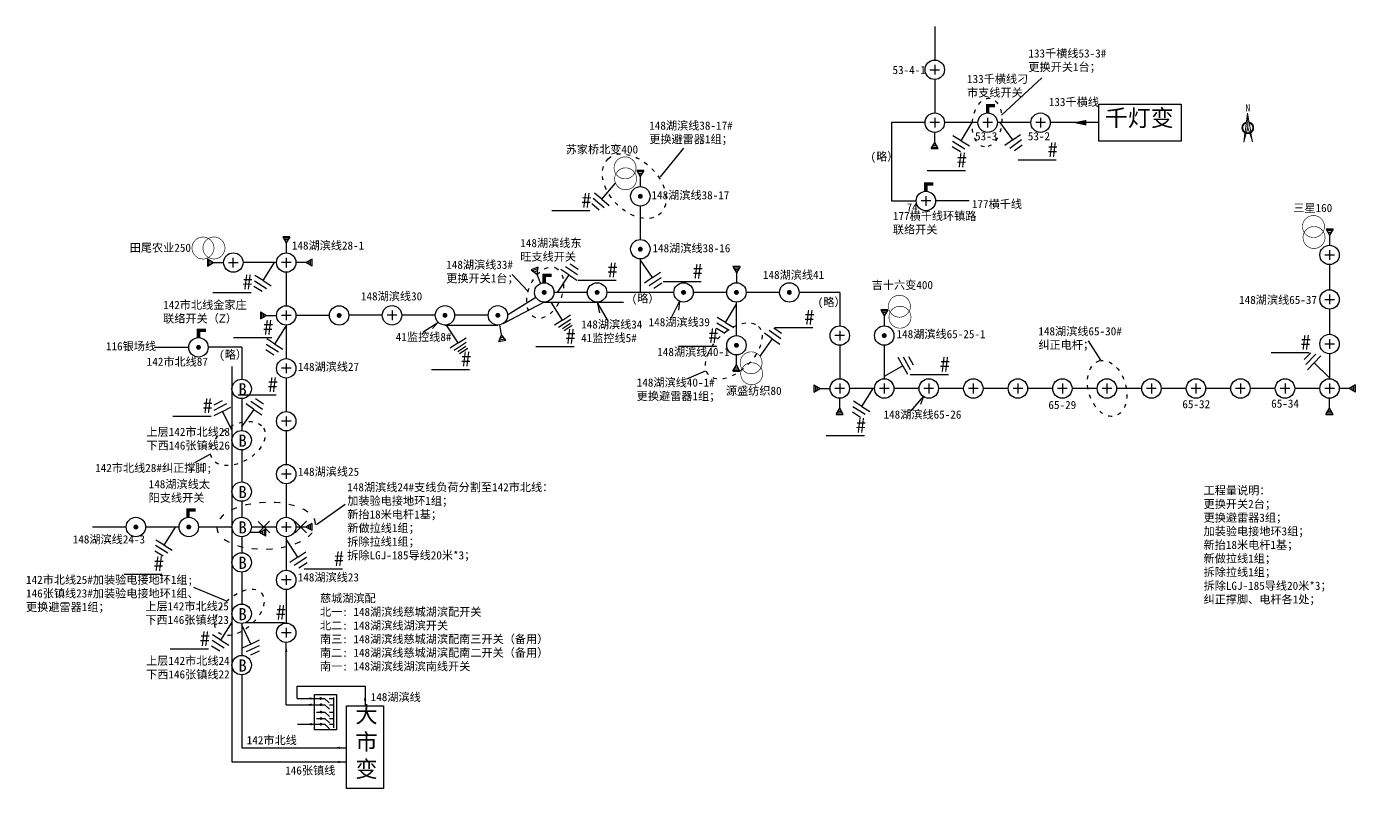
# Model space of a CAD drawing. Extents: x 840 to 1058, y -155 to -96.
# Drawn here: x 976.6 to 1057.9, y -155 to -108.3 of the extents above; entities that cross this region are included whole.
import ezdxf

# ---------------------------------------------------------------- set-up
doc = ezdxf.new("R2010")
doc.units = 0
doc.header["$LTSCALE"] = 20
doc.header["$MEASUREMENT"] = 0
for name, pattern in [('ACAD_ISO03W100', [30, 12, -18]), ('ACAD_ISO10W100', [18.5, 12, -3, 0.5, -3]), ('CENTERX2', [101.6, 63.5, -12.7, 12.7, -12.7]), ('DASHEDX2', [38.1, 25.4, -12.7]), ('DOT', [6.35, 0, -6.35])]:
    doc.linetypes.add(name, pattern=pattern)
doc.layers.get('0').update_dxf_attribs({"linetype": 'CONTINUOUS'})
for name, color, linetype in [('Layer1', 7, 'CONTINUOUS'), ('交叉跨越', 6, 'DOT'), ('变压器', 1, 'CONTINUOUS'), ('同杆线路', 3, 'CONTINUOUS'), ('图纸', 7, 'CONTINUOUS'), ('本线路', 7, 'CONTINUOUS'), ('标注', 1, 'CONTINUOUS'), ('标题', 7, 'CONTINUOUS'), ('电杆', 7, 'CONTINUOUS'), ('道路', 4, 'ACAD_ISO10W100')]:
    doc.layers.add(name, color=color, linetype=linetype)
doc.layers.add('跨越', color=4, linetype='CENTERX2', lineweight=9)
doc.styles.add('STYLE1', font='SIMFANG.TTF')
doc.styles.add('STYLE4', font='SIMFANG.TTF', dxfattribs={"height": 0.4})

# ---------------------------------------------------------------- blocks, each defined once
blk = doc.blocks.new('111')
at = {"color": 0, "lineweight": -3}
for p, q in [((6520.4, 197.7, -805.8), (6496.7, 197.7, -805.8)), ((6516.4, 205.6, -805.8), (6500.6, 205.6, -805.8)), ((6508.5, 189.8, -805.8), (6492.7, 189.8, -805.8)), ((6508.5, 189.8, -805.8), (6524.3, 189.8, -805.8)), ((6508.5, 189.8), (6508.5, 154.7))]:
    blk.add_line(p, q, dxfattribs=at)
blk = doc.blocks.new('12')
at = {"const_width": 0.0358}
blk.add_lwpolyline([(-0.018, 0, 1), (0.018, 0, 1)], format="xyb", close=True, dxfattribs=at)
blk = doc.blocks.new('3513')
at = {"color": 32, "lineweight": -3}
for p, q in [((884.353, -154.35, 29.963), (883.645, -153.254, 29.963)), ((884.353, -154.35, 0), (883.859, -154.668, 0)), ((884.108, -154.784, 0), (884.849, -154.306, 0)), ((884.353, -154.35, 0), (884.846, -154.031, 0)), ((884.34, -154.871, 0), (884.833, -154.553, 0)), ((884.444, -154.991), (884.938, -154.672))]:
    blk.add_line(p, q, dxfattribs=at)
blk = doc.blocks.new('A$C779D513D')
at = {"layer": '跨越'}
h = blk.add_hatch(color=1, dxfattribs=at)
h.paths.add_polyline_path([(2, 7.41, 0.07616), (3.02, 6.94), (4.03, 10.5), (3.79, 21.16)])
h.paths.add_polyline_path([(2.85, 6.38, -0.05961), (1.91, 6.77), (1.03, 0)])
blk.add_hatch(color=5, dxfattribs=at).paths.add_polyline_path([(4.94, 14.7), (5.05, 14.06, -6.607399), (2.86, 14.01), (2.94, 14.65, 8.4891)])
at = {"layer": '跨越', "color": 0}
for p, q in [((2, 7.41), (3.79, 21.16)), ((3.79, 21.16), (4.03, 10.5)), ((6.21, 7.51), (3.79, 21.16)), ((3.02, 6.94), (4.03, 10.5)), ((5.21, 6.99), (4.03, 10.5)), ((1.03, 0), (1.91, 6.77)), ((1.03, 0), (2.85, 6.38)), ((7.51, 0.15), (5.4, 6.43)), ((7.51, 0.15), (6.32, 6.87))]:
    blk.add_line(p, q, dxfattribs=at)
for radius, start, end in [(4.29, 104.73675, 77.86325), (3.7, 108.51229, 74.08771)]:
    blk.add_arc((4.03, 10.5), radius, start, end, dxfattribs=at)
at = {"lineweight": 0, "insert": (2.18, 27.69), "char_height": 5.27, "width": 50.4759, "attachment_point": 1, "rotation": 1.3}
blk.add_mtext('N', dxfattribs=at)

msp = doc.modelspace()

# ---------------------------------------------------------------- linework, layer by layer
at = {"color": 5, "linetype": 'ByBlock', "ltscale": 0.02}
for p, q in [((1036.265, -113.756), (1038.725, -111.472)), ((1015.377, -117.546), (1016.815, -115.791)), ((1007.263, -124.545), (1006.304, -123.523)), ((1042.327, -128.754), (1041.576, -127.579)), ((1018.127, -129.431), (1016.971, -129.927)), ((987.808, -134.53), (986.86, -135.048)), ((994.341, -138.832), (996.085, -137.573)), ((988.788, -143.488), (986.816, -142.674))]:
    msp.add_line(p, q, dxfattribs=at)
at = {"color": 0, "linetype": 'ByBlock', "ltscale": 0.02}
for p, q in [((1029.524, -114.223), (1029.524, -119.019)), ((1029.524, -119.019), (1031.032, -119.019)), ((1012.21, -126.392), (1011.516, -125.209)), ((1011.516, -125.209), (1011.655, -125.868)), ((1016.039, -126.187), (1016.541, -125.174)), ((1016.541, -125.174), (1016.483, -125.71)), ((1000.864, -127.034), (1001.748, -126.46)), ((1001.748, -126.46), (1001.433, -126.834)), ((989.754, -127.971), (989.754, -129.928)), ((989.16, -129.159), (989.16, -130.522)), ((989.16, -130.522), (989.16, -133.667)), ((989.754, -131.116), (989.754, -133.073)), ((1030.727, -131.858), (1031.472, -130.989)), ((1031.472, -130.989), (1031.289, -131.47)), ((989.16, -133.667), (989.16, -136.812)), ((989.754, -134.261), (989.754, -136.218)), ((989.16, -136.812), (989.16, -138.978)), ((989.754, -137.406), (989.754, -138.384)), ((989.16, -138.978), (989.16, -141.145)), ((989.754, -139.572), (989.754, -140.551)), ((989.16, -141.145), (989.16, -144.29)), ((989.754, -141.739), (989.754, -143.696)), ((989.16, -144.29), (989.16, -147.435)), ((989.754, -144.884), (989.754, -146.841)), ((992.479, -149.858), (992.479, -146.049)), ((989.16, -147.435), (989.16, -153.362)), ((989.754, -148.029), (989.754, -152.494)), ((989.754, -152.494), (996.178, -152.494)), ((989.16, -153.362), (996.178, -153.362))]:
    msp.add_line(p, q, dxfattribs=at)
at = {"color": 0, "linetype": 'ByBlock', "lineweight": -3}
for p, q in [((1031.951, -115.806), (1032.168, -115.428)), ((1032.168, -115.428), (1032.169, -114.817)), ((1032.385, -115.807), (1032.168, -115.428)), ((1031.951, -115.806), (1032.385, -115.807)), ((1032.003, -115.716), (1032.333, -115.716)), ((1032.065, -115.607), (1032.271, -115.607)), ((1014.368, -117.149), (1013.934, -117.148)), ((1013.934, -117.148), (1014.151, -117.527)), ((1014.316, -117.239), (1013.986, -117.239)), ((1014.254, -117.348), (1014.048, -117.348)), ((1014.151, -117.527), (1014.15, -118.138)), ((1014.368, -117.149), (1014.151, -117.527)), ((1056.549, -120.739), (1056.115, -120.738)), ((1056.115, -120.738), (1056.332, -121.118)), ((1056.497, -120.829), (1056.167, -120.829)), ((1056.435, -120.938), (1056.229, -120.938)), ((1056.549, -120.739), (1056.332, -121.118)), ((1056.332, -121.118), (1056.332, -121.728)), ((992.697, -121.203), (992.262, -121.203)), ((992.262, -121.203), (992.479, -121.582)), ((992.645, -121.294), (992.314, -121.293)), ((992.582, -121.402), (992.376, -121.402)), ((992.697, -121.203), (992.479, -121.582)), ((992.479, -121.582), (992.479, -122.193)), ((987.657, -122.569), (987.656, -123.003)), ((987.656, -123.003), (988.036, -122.786)), ((987.657, -122.569), (988.036, -122.786)), ((987.747, -122.621), (987.747, -122.951)), ((987.856, -122.683), (987.856, -122.889)), ((988.036, -122.786), (988.646, -122.787)), ((993.684, -122.787), (993.073, -122.787)), ((994.063, -122.57), (993.684, -122.787)), ((994.062, -123.004), (993.684, -122.787)), ((993.863, -122.89), (993.863, -122.684)), ((993.972, -122.952), (993.972, -122.622)), ((994.062, -123.004), (994.063, -122.57)), ((1007.875, -123.065), (1007.472, -123.229)), ((1007.472, -123.229), (1007.816, -123.498)), ((1007.861, -123.169), (1007.554, -123.293)), ((1007.844, -123.293), (1007.653, -123.371)), ((1007.875, -123.065), (1007.816, -123.498)), ((1007.816, -123.498), (1008.046, -124.064)), ((1020.251, -123.031), (1019.816, -123.031)), ((1019.816, -123.031), (1020.033, -123.41)), ((1020.199, -123.122), (1019.868, -123.122)), ((1020.136, -123.231), (1019.931, -123.231)), ((1020.251, -123.031), (1020.033, -123.41)), ((1020.033, -123.41), (1020.033, -124.021)), ((990.895, -125.807), (990.895, -126.242)), ((990.895, -125.807), (991.274, -126.025)), ((990.895, -126.242), (991.274, -126.025)), ((990.986, -125.859), (990.985, -126.19)), ((991.094, -125.922), (991.094, -126.128)), ((991.274, -126.025), (991.885, -126.025)), ((1029.298, -125.676), (1028.864, -125.675)), ((1028.864, -125.675), (1029.081, -126.055)), ((1029.246, -125.766), (1028.916, -125.766)), ((1029.184, -125.875), (1028.978, -125.875)), ((1029.081, -126.055), (1029.08, -126.665)), ((1029.298, -125.676), (1029.081, -126.055)), ((1005.649, -127.203), (1005.551, -126.6)), ((1005.495, -127.612), (1005.649, -127.203)), ((1005.495, -127.612), (1005.924, -127.542)), ((1005.531, -127.514), (1005.858, -127.461)), ((1005.576, -127.397), (1005.779, -127.364)), ((1005.924, -127.542), (1005.649, -127.203)), ((1020.033, -129.058), (1020.033, -128.447)), ((1019.815, -129.437), (1020.033, -129.058)), ((1019.93, -129.238), (1020.136, -129.238)), ((1020.25, -129.438), (1020.033, -129.058)), ((1019.815, -129.437), (1020.25, -129.438)), ((1019.867, -129.346), (1020.198, -129.347)), ((1024.772, -130.28), (1024.771, -130.715)), ((1024.771, -130.715), (1025.15, -130.498)), ((1024.772, -130.28), (1025.15, -130.498)), ((1024.862, -130.332), (1024.862, -130.663)), ((1024.971, -130.394), (1024.971, -130.6)), ((1025.15, -130.498), (1025.761, -130.498)), ((1057.536, -130.498), (1056.926, -130.498)), ((1057.916, -130.281), (1057.536, -130.498)), ((1057.915, -130.716), (1057.536, -130.498)), ((1057.716, -130.601), (1057.716, -130.395)), ((1057.825, -130.664), (1057.825, -130.333)), ((1057.915, -130.716), (1057.916, -130.281)), ((1026.137, -132.081), (1026.355, -131.703)), ((1026.355, -131.703), (1026.355, -131.092)), ((1026.572, -132.082), (1026.355, -131.703)), ((1056.114, -132.081), (1056.331, -131.703)), ((1056.331, -131.703), (1056.332, -131.092)), ((1056.548, -132.082), (1056.331, -131.703)), ((1026.137, -132.081), (1026.572, -132.082)), ((1026.189, -131.991), (1026.52, -131.991)), ((1026.252, -131.882), (1026.458, -131.882)), ((1056.114, -132.081), (1056.548, -132.082)), ((1056.166, -131.991), (1056.496, -131.991)), ((1056.228, -131.882), (1056.434, -131.882)), ((993.684, -138.979), (993.073, -138.978)), ((994.063, -138.762), (993.684, -138.979)), ((994.062, -139.196), (993.684, -138.979)), ((993.863, -139.082), (993.863, -138.876)), ((993.972, -139.144), (993.972, -138.813)), ((994.062, -139.196), (994.063, -138.762))]:
    msp.add_line(p, q, dxfattribs=at)
at = {"color": 4, "lineweight": -3}
for p, q in [((1037.266, -116.501), (1039.606, -116.501)), ((1031.702, -117.143), (1034.042, -117.143)), ((1008.729, -119.61), (1011.069, -119.61)), ((1010.324, -123.863), (1012.664, -123.863)), ((1015.543, -123.944), (1017.883, -123.944)), ((987.988, -124.611), (990.328, -124.611)), ((1022.378, -126.761), (1024.718, -126.761)), ((989.249, -127.376), (991.589, -127.376)), ((1016.497, -127.9), (1018.837, -127.9)), ((1052.752, -128.296), (1055.092, -128.296)), ((1030.669, -129.639), (1033.009, -129.639)), ((989.533, -130.882), (991.873, -130.882)), ((985.547, -132.185), (987.887, -132.185)), ((1025.526, -133.385), (1027.866, -133.385)), ((982.554, -141.858), (984.894, -141.858)), ((993.587, -141.547), (995.927, -141.547)), ((990.034, -144.831), (992.374, -144.831)), ((985.383, -146.44), (987.723, -146.44))]:
    msp.add_line(p, q, dxfattribs=at)
at = {"color": 32, "linetype": 'ByBlock', "ltscale": 0.02}
for p, q in [((1008.268, -125.209), (1005.73, -126.532)), ((1008.268, -125.209), (1011.506, -125.209)), ((1011.506, -125.209), (1013.125, -125.209)), ((1002.194, -126.612), (1005.432, -126.612))]:
    msp.add_line(p, q, dxfattribs=at)
at = {"color": 32, "lineweight": -3}
for p, q in [((1007.757, -127.924), (1010.097, -127.924)), ((1001.365, -129.327), (1003.705, -129.327))]:
    msp.add_line(p, q, dxfattribs=at)
at = {"color": 5, "linetype": 'ByBlock', "lineweight": -3}
for p, q in [((990.852, -139.317), (990.241, -139.317)), ((991.232, -139.1), (990.852, -139.317)), ((991.231, -139.535), (990.852, -139.317)), ((991.032, -139.421), (991.032, -139.215)), ((991.141, -139.483), (991.141, -139.152)), ((991.231, -139.535), (991.232, -139.1))]:
    msp.add_line(p, q, dxfattribs=at)
at = {"color": 1, "linetype": 'ByBlock', "ltscale": 0.02}
for p, q in [((993.14, -149.478), (993.14, -148.724)), ((993.14, -148.724), (997.306, -148.724)), ((997.306, -148.724), (997.306, -149.935))]:
    msp.add_line(p, q, dxfattribs=at)
at = {"color": 1, "ltscale": 0.8}
for p, q in [((993.14, -149.478), (994.374, -149.478)), ((993.173, -151.051), (994.407, -151.051))]:
    msp.add_line(p, q, dxfattribs=at)
at = {"color": 0, "ltscale": 0.8}
msp.add_line((992.479, -149.858), (994.389, -149.858), dxfattribs=at)
at = {"color": 1, "linetype": 'ByBlock', "ltscale": 0.02}
for points in [[(1042.205, -113.095), (1047.252, -113.095), (1047.252, -115.35), (1042.205, -115.35)], [(998.433, -149.935), (998.433, -154.983), (996.178, -154.983), (996.178, -149.935)]]:
    msp.add_lwpolyline(points, close=True, dxfattribs=at)
at = {"color": 1, "const_width": 0.15}
msp.add_lwpolyline([(987.182, -127.998, 1), (987.037, -127.958, 1)], format="xyb", close=True, dxfattribs=at)
at = {"color": 0}
for points in [[(992.479, -146.601, 0.141, 0, 0), (992.479, -146.25, 0, 0, 0)], [(994.039, -149.858, 0.141, 0, 0), (993.687, -149.858, 0, 0, 0)], [(995.759, -152.494, 0.141, 0, 0), (995.408, -152.494, 0, 0, 0)], [(995.754, -153.362, 0.141, 0, 0), (995.402, -153.362, 0, 0, 0)]]:
    msp.add_lwpolyline(points, format="xyseb", dxfattribs=at)
at = {"color": 1}
for points in [[(994.024, -149.478, 0.141, 0, 0), (993.672, -149.478, 0, 0, 0)], [(997.306, -149.601, 0.141, 0, 0), (997.306, -149.25, 0, 0, 0)], [(994.057, -151.051, 0.141, 0, 0), (993.705, -151.051, 0, 0, 0)]]:
    msp.add_lwpolyline(points, format="xyseb", dxfattribs=at)
at = {"color": 1, "ltscale": 0.8}
msp.add_lwpolyline([(994.216, -149.236), (995.566, -149.236), (995.566, -151.391), (994.216, -151.391)], close=True, dxfattribs=at)
at = {"color": 0, "linetype": 'ByBlock', "lineweight": -3, "ltscale": 0.02}
for centre in [(1014.15, -118.732), (1014.15, -121.971), (1008.268, -124.615), (1011.506, -124.615), (1016.795, -124.615), (1020.033, -124.615), (1023.272, -124.615), (995.717, -126.025), (1002.194, -126.018), (1005.432, -126.018), (1029.08, -127.259), (1020.033, -127.853), (983.277, -138.978), (986.515, -138.978)]:
    msp.add_circle(centre, 0.594, dxfattribs=at)
at = {"color": 1, "linetype": 'ByBlock', "lineweight": -3, "ltscale": 0.02}
msp.add_circle((987.109, -127.978), 0.594, dxfattribs=at)
at = {"color": 5, "linetype": 'ACAD_ISO03W100', "ltscale": 0.001}
for centre, major_axis, ratio in [((1035.374, -114.22), (-0.166, -1.488), 0.6008), ((1013.778, -118.116), (-1.6, 1.675), 0.659244), ((1008.328, -124.631), (0.622, 1.527), 0.615369), ((1019.87, -128.196), (1.508, 1.5), 0.567283), ((1042.723, -130.495), (-0.485, 1.688), 0.652447), ((989.522, -133.864), (1.569, 0.937), 0.622253), ((989.62, -144.203), (1.347, 1.182), 0.578119)]:
    msp.add_ellipse(centre, major_axis=major_axis, ratio=ratio, dxfattribs=at)
at = {"color": 5, "linetype": 'ACAD_ISO03W100', "ltscale": 0.0015, "extrusion": (0, 0, -1)}
msp.add_ellipse((991.248, -138.901), major_axis=(3.024, 0.11), ratio=0.471342, dxfattribs=at)
at = {"layer": '变压器', "color": 0, "const_width": 0.0373}
for points in [[(1013.184, -116.319, 1), (1013.251, -117.662, 1)], [(1013.217, -116.99, 1), (1013.284, -118.333, 1)], [(1055.316, -119.91, 1), (1055.383, -121.253, 1)], [(1055.349, -120.581, 1), (1055.416, -121.924, 1)], [(988.056, -121.895, 1), (986.712, -121.901, 1)], [(988.728, -121.893, 1), (987.384, -121.898, 1)], [(1029.974, -124.791, 1), (1030.041, -126.133, 1)], [(1030.007, -125.462, 1), (1030.074, -126.805, 1)], [(1020.967, -129.595, 1), (1020.9, -128.253, 1)], [(1021, -130.267, 1), (1020.933, -128.924, 1)]]:
    msp.add_lwpolyline(points, format="xyb", close=True, dxfattribs=at)
at = {"layer": '同杆线路', "color": 5, "linetype": 'ByBlock', "ltscale": 0.02, "const_width": 0.209}
for points in [[(1035.867, -113.183), (1035.407, -113.183), (1035.407, -113.629)], [(1008.728, -123.575), (1008.268, -123.575), (1008.268, -124.021)]]:
    msp.add_lwpolyline(points, dxfattribs=at)
at = {"layer": '同杆线路', "color": 1, "linetype": 'ByBlock', "ltscale": 0.02, "const_width": 0.209}
for points in [[(1032.086, -117.979), (1031.626, -117.978), (1031.626, -118.425)], [(987.57, -126.938), (987.11, -126.938), (987.109, -127.384)]]:
    msp.add_lwpolyline(points, dxfattribs=at)
at = {"layer": '同杆线路', "color": 0, "linetype": 'ByBlock', "ltscale": 0.02, "const_width": 0.209}
msp.add_lwpolyline([(986.934, -137.94), (986.475, -137.94), (986.474, -138.386)], dxfattribs=at)
at = {"layer": '本线路', "color": 0, "linetype": 'ByBlock', "lineweight": -3, "ltscale": 0.14}
for p, q in [((1032.169, -108.34), (1032.169, -110.39)), ((1032.169, -111.578), (1032.169, -113.629)), ((1031.575, -114.223), (1029.524, -114.223)), ((1034.813, -114.223), (1032.763, -114.223)), ((1038.051, -114.223), (1036.001, -114.223)), ((1042.205, -114.223), (1039.239, -114.223)), ((1014.15, -119.326), (1014.15, -121.377)), ((991.885, -122.787), (989.834, -122.787)), ((1014.15, -122.565), (1014.15, -124.615)), ((992.479, -123.381), (992.479, -125.431)), ((1056.332, -122.916), (1056.332, -124.454)), ((1007.764, -124.93), (1006.026, -126.018)), ((1010.912, -124.615), (1008.862, -124.615)), ((1014.15, -124.615), (1012.1, -124.615)), ((1016.201, -124.615), (1014.15, -124.615)), ((1019.439, -124.615), (1017.389, -124.615)), ((1020.033, -127.259), (1020.033, -125.209)), ((1022.678, -124.615), (1020.627, -124.615)), ((1026.355, -124.615), (1023.866, -124.615)), ((1026.355, -124.615), (1026.355, -126.665)), ((995.123, -126.025), (993.073, -126.025)), ((998.361, -126.018), (996.311, -126.018)), ((1001.6, -126.018), (999.549, -126.018)), ((1004.838, -126.018), (1002.788, -126.018)), ((1056.332, -125.642), (1056.332, -127.179)), ((992.479, -126.619), (992.479, -128.669)), ((989.754, -127.971), (987.703, -127.971)), ((1026.355, -127.853), (1026.355, -129.904)), ((1029.08, -127.853), (1029.08, -129.904)), ((1056.332, -128.367), (1056.332, -129.904)), ((992.479, -129.857), (992.479, -131.908)), ((1028.486, -130.498), (1026.949, -130.498)), ((1031.212, -130.498), (1029.674, -130.498)), ((1033.937, -130.498), (1032.4, -130.498)), ((1036.662, -130.498), (1035.125, -130.498)), ((1039.387, -130.498), (1037.85, -130.498)), ((1042.112, -130.498), (1040.575, -130.498)), ((1044.837, -130.498), (1043.3, -130.498)), ((1047.562, -130.498), (1046.025, -130.498)), ((1050.287, -130.498), (1048.75, -130.498)), ((1053.012, -130.498), (1051.475, -130.498)), ((1055.738, -130.498), (1054.2, -130.498)), ((992.479, -133.096), (992.479, -135.146)), ((992.479, -136.334), (992.479, -138.384)), ((982.683, -138.978), (980.633, -138.978)), ((985.921, -138.978), (983.871, -138.978)), ((989.16, -138.978), (987.109, -138.978)), ((991.885, -138.978), (990.348, -138.978)), ((992.479, -139.572), (992.479, -141.623)), ((992.479, -142.811), (992.479, -144.861))]:
    msp.add_line(p, q, dxfattribs=at)
at = {"layer": '本线路', "linetype": 'ByBlock', "lineweight": -3, "ltscale": 0.02}
for p, q in [((1031.872, -110.984), (1032.466, -110.984)), ((1032.169, -110.687), (1032.169, -111.281)), ((1032.466, -114.223), (1031.872, -114.223)), ((1032.169, -113.926), (1032.169, -114.52)), ((1035.704, -114.223), (1035.11, -114.223)), ((1035.407, -113.926), (1035.407, -114.52)), ((1038.942, -114.223), (1038.348, -114.223)), ((1038.645, -113.926), (1038.645, -114.52)), ((988.943, -122.787), (989.537, -122.787)), ((989.24, -123.084), (989.24, -122.49)), ((992.776, -122.787), (992.182, -122.787)), ((992.479, -122.49), (992.479, -123.084)), ((1056.035, -122.322), (1056.629, -122.322)), ((1056.332, -122.025), (1056.332, -122.619)), ((1056.035, -125.048), (1056.629, -125.048)), ((1056.332, -124.751), (1056.332, -125.345)), ((992.776, -126.025), (992.182, -126.025)), ((992.479, -125.728), (992.479, -126.322)), ((999.252, -126.018), (998.658, -126.018)), ((998.955, -125.721), (998.955, -126.315)), ((1026.652, -127.259), (1026.058, -127.259)), ((1026.355, -126.962), (1026.355, -127.556)), ((1056.332, -127.476), (1056.332, -128.07)), ((1056.035, -127.773), (1056.629, -127.773)), ((992.776, -129.263), (992.182, -129.263)), ((992.479, -128.966), (992.479, -129.56)), ((1026.652, -130.498), (1026.058, -130.498)), ((1026.355, -130.201), (1026.355, -130.795)), ((1029.377, -130.498), (1028.783, -130.498)), ((1029.08, -130.201), (1029.08, -130.795)), ((1032.103, -130.498), (1031.509, -130.498)), ((1031.806, -130.201), (1031.806, -130.795)), ((1034.828, -130.498), (1034.234, -130.498)), ((1034.531, -130.201), (1034.531, -130.795)), ((1037.553, -130.498), (1036.959, -130.498)), ((1037.256, -130.201), (1037.256, -130.795)), ((1040.278, -130.498), (1039.684, -130.498)), ((1039.981, -130.201), (1039.981, -130.795)), ((1043.003, -130.498), (1042.409, -130.498)), ((1042.706, -130.201), (1042.706, -130.795)), ((1045.728, -130.498), (1045.134, -130.498)), ((1045.431, -130.201), (1045.431, -130.795)), ((1048.453, -130.498), (1047.859, -130.498)), ((1048.156, -130.201), (1048.156, -130.795)), ((1051.178, -130.498), (1050.584, -130.498)), ((1050.881, -130.201), (1050.881, -130.795)), ((1053.903, -130.498), (1053.309, -130.498)), ((1053.606, -130.201), (1053.606, -130.795)), ((1056.629, -130.498), (1056.035, -130.498)), ((1056.332, -130.201), (1056.332, -130.795)), ((992.776, -132.502), (992.182, -132.502)), ((992.479, -132.205), (992.479, -132.799)), ((992.776, -135.74), (992.182, -135.74)), ((992.479, -135.443), (992.479, -136.037)), ((992.776, -138.978), (992.182, -138.978)), ((992.479, -138.681), (992.479, -139.275)), ((992.776, -142.217), (992.182, -142.217)), ((992.479, -141.92), (992.479, -142.514)), ((992.776, -145.455), (992.182, -145.455)), ((992.479, -145.158), (992.479, -145.752))]:
    msp.add_line(p, q, dxfattribs=at)
at = {"layer": '本线路', "color": 1, "linetype": 'ByBlock', "lineweight": -3, "ltscale": 0.02}
for p, q in [((1031.626, -118.722), (1031.626, -119.316)), ((1031.923, -119.019), (1031.329, -119.019))]:
    msp.add_line(p, q, dxfattribs=at)
at = {"layer": '本线路', "color": 1, "linetype": 'ByBlock', "lineweight": -3, "ltscale": 0.14}
for p, q in [((1034.27, -119.019), (1032.22, -119.019)), ((986.515, -127.978), (984.465, -127.978))]:
    msp.add_line(p, q, dxfattribs=at)
at = {"layer": '本线路', "color": 5, "linetype": 'ByBlock', "lineweight": -3, "ltscale": 0.14}
for p, q in [((991.467, -139.325), (990.766, -138.632)), ((991.462, -138.628), (990.77, -139.329)), ((993.729, -139.325), (993.028, -138.632)), ((993.724, -138.628), (993.032, -139.329))]:
    msp.add_line(p, q, dxfattribs=at)
at = {"layer": '本线路', "color": 0, "lineweight": 0, "ltscale": 0.05}
msp.add_lwpolyline([(1041.44, -114.226, 0.337, 0, 0), (1040.597, -114.223, 0, 0, 0)], format="xyseb", dxfattribs=at)
at = {"layer": '本线路', "linetype": 'ByBlock', "lineweight": -3, "ltscale": 0.02}
for centre in [(1032.169, -110.984), (1032.169, -114.223), (1035.407, -114.223), (1038.645, -114.223), (1056.332, -122.322), (989.24, -122.787), (992.479, -122.787), (1056.332, -125.048), (992.479, -126.025), (998.955, -126.018), (1026.355, -127.259), (1056.332, -127.773), (992.479, -129.263), (1026.355, -130.498), (1029.08, -130.498), (1031.806, -130.498), (1034.531, -130.498), (1037.256, -130.498), (1039.981, -130.498), (1042.706, -130.498), (1045.431, -130.498), (1048.156, -130.498), (1050.881, -130.498), (1053.606, -130.498), (1056.332, -130.498), (992.479, -132.502), (992.479, -135.74), (992.479, -138.978), (992.479, -142.217), (992.479, -145.455)]:
    msp.add_circle(centre, 0.594, dxfattribs=at)
at = {"layer": '本线路', "color": 1, "linetype": 'ByBlock', "lineweight": -3, "ltscale": 0.02}
msp.add_circle((1031.626, -119.019), 0.594, dxfattribs=at)
at = {"layer": '本线路', "color": 0, "linetype": 'ByBlock', "lineweight": -3, "ltscale": 0.02}
for centre in [(989.754, -130.522), (989.754, -133.667), (989.754, -136.812), (989.754, -141.145), (989.754, -144.29), (989.754, -147.435)]:
    msp.add_circle(centre, 0.594, dxfattribs=at)
at = {"layer": '本线路', "color": 5, "linetype": 'ByBlock', "lineweight": -3, "ltscale": 0.02}
msp.add_circle((989.754, -138.978), 0.594, dxfattribs=at)
at = {"layer": '标题', "color": 1}
for p, q in [((994.374, -149.478), (994.829, -149.477)), ((994.829, -149.477), (995.11, -149.751)), ((995.11, -149.477), (995.379, -149.477)), ((995.395, -151.264), (995.396, -149.406)), ((994.322, -150.307), (994.844, -150.307)), ((994.844, -150.307), (995.125, -150.58)), ((995.125, -149.858), (995.395, -149.858)), ((995.125, -150.307), (995.395, -150.307)), ((994.323, -150.703), (994.844, -150.703)), ((994.407, -151.051), (994.844, -151.05)), ((994.844, -150.703), (995.125, -150.976)), ((994.844, -151.05), (995.125, -151.324)), ((995.125, -150.703), (995.395, -150.703)), ((995.125, -151.05), (995.395, -151.05))]:
    msp.add_line(p, q, dxfattribs=at)
at = {"layer": '标题', "color": 0}
for p, q in [((994.389, -149.858), (994.844, -149.858)), ((994.844, -149.858), (995.125, -150.131))]:
    msp.add_line(p, q, dxfattribs=at)
at = {"layer": '标题', "color": 1, "const_width": 0.0842}
for points in [[(994.589, -149.52, 1), (994.589, -149.435, 1)], [(994.604, -150.349, 1), (994.604, -150.265, 1)], [(994.604, -150.745, 1), (994.604, -150.661, 1)], [(994.604, -151.093, 1), (994.604, -151.008, 1)]]:
    msp.add_lwpolyline(points, format="xyb", close=True, dxfattribs=at)
at = {"layer": '标题', "color": 0, "const_width": 0.0842}
msp.add_lwpolyline([(994.604, -149.9, 1), (994.604, -149.816, 1)], format="xyb", close=True, dxfattribs=at)

# ---------------------------------------------------------------- block references
at = {"lineweight": -3, "xscale": 0.08328275791495798, "yscale": 0.08328275791370743, "zscale": 0.08328275791385777}
msp.add_blockref('A$C779D513D', (1050.994, -115.41), dxfattribs=at)
at = {"color": 4, "lineweight": -3, "zscale": 0.03718324293637638}
for p, xscale, yscale, rotation in [((1244.683, -234.256), 0.03718324293749742, 0.03718324293862452, 148.9125531797192), ((1229.378, 31.642), 0.03718324293757147, 0.03718324293862452, 215.6914290993201), ((1200.696, -270.342), 0.03718324293759365, 0.03718324293865294, 139.6144377655527), ((1200.016, -246.192), 0.03718324293752926, 0.03718324293868136, 147.9893043948564), ((804.721, 5.189), 0.03718324293767378, 0.03718324293868136, 326.2121641533911), ((1209.928, 19.747), 0.03718324293742507, 0.03718324293865294, 214.6651318149256), ((1230.553, -244.844), 0.03718324293744286, 0.03718324293862452, 149.0551826229198), ((1200.261, -250.884), 0.03718324293745509, 0.03718324293868136, 147.7680010199329), ((821.153, 7.419), 0.03718324293745955, 0.03718324293862452, 324.4775252415877), ((904.38, 77.726), 0.0371832429376425, 0.03718324293865294, 299.6442679833467), ((891.452, -307.082), 0.03718324293760194, 0.03718324293862452, 45.70823415009505), ((1234.923, -256.794), 0.03718324293760154, 0.03718324293865294, 147.1905414040237), ((775.694, -247.237), 0.03718324293750286, 0.03718324293859609, 26.77674304160471), ((788.373, 1.494), 0.03718324293740698, 0.03718324293853925, 324.9311990970288), ((1193.958, -262.383), 0.03718324293752926, 0.03718324293868136, 147.9893043948564), ((1192.675, -3.632), 0.03718324293756266, 0.03718324293870978, 212.8469098192558), ((1197.42, -268.199), 0.03718324293752926, 0.03718324293868136, 147.9893043948564), ((1205.679, -35.529), 0.03718324293745926, 0.03718324293868136, 205.5164118891639)]:
    msp.add_blockref('111', p, dxfattribs=dict(at, xscale=xscale, yscale=yscale, rotation=rotation))
at = {"linetype": 'DASHEDX2', "yscale": 4.197748793347955, "zscale": 4.197748793348071}
for p, xscale, rotation in [((1014.15, -118.732), 4.197748793347948, 254.5237972902572), ((1014.15, -121.971), 4.197748793347948, 254.5237972902572), ((1008.268, -124.615), 4.197748793348055, 196.5631883772079), ((1011.506, -124.615), 4.197748793347838, 164.5237972902568), ((1016.795, -124.615), 4.197748793347838, 164.5237972902568), ((1020.033, -124.615), 4.197748793347838, 164.5237972902568), ((1023.272, -124.615), 4.197748793347838, 164.5237972902568), ((995.717, -126.025), 4.197748793347838, 164.5237972902568), ((1002.194, -126.018), 4.197748793347838, 164.5237972902568), ((1005.432, -126.018), 4.197748793347838, 164.5237972902568), ((1020.033, -127.853), 4.197748793347948, 74.52379729025722), ((1029.08, -127.259), 4.197748793347948, 254.5237972902572), ((983.277, -138.978), 4.197748793347838, 164.5237972902568), ((986.515, -138.978), 4.197748793347838, 164.5237972902568)]:
    msp.add_blockref('12', p, dxfattribs=dict(at, xscale=xscale, rotation=rotation))
at = {"color": 0, "linetype": 'ByBlock'}
for p in [(125.041, 28.045, -29.963), (118.648, 26.642, -29.963)]:
    msp.add_blockref('3513', p, dxfattribs=at)

# ---------------------------------------------------------------- texts
at = {"layer": 'Layer1', "color": 4, "lineweight": -3, "style": 'STYLE1'}
for p in [(1039.08, -116.321), (1033.517, -116.964), (1010.543, -119.43), (1012.138, -123.684), (989.802, -124.432), (1017.358, -123.765), (1024.192, -126.581), (991.063, -127.197), (1018.311, -127.721), (1054.567, -128.117), (1032.484, -129.459), (991.347, -130.703), (987.362, -132.006), (1027.341, -133.206), (995.401, -141.368), (984.369, -141.679), (991.849, -144.652), (987.197, -146.261)]:
    msp.add_text('#', height=0.908, dxfattribs=at).set_placement(p)
at = {"layer": 'Layer1', "color": 32, "lineweight": -3, "style": 'STYLE1'}
for p in [(1009.572, -127.745), (1003.18, -129.148)]:
    msp.add_text('#', height=0.908, dxfattribs=at).set_placement(p)
at = {"layer": '交叉跨越', "char_height": 0.5, "attachment_point": 1, "style": 'STYLE1'}
for s, insert, width in [('{\\C5;133千横线53-3#\\P更换开关1台；}', (1037.901, -109.734), 6.5195), ('{\\C0;53-4-1}', (1029.583, -110.747), 7.23352), ('{\\C0;133千横线}', (1039.15, -112.709), 6.52724), ('{\\C5;148湖滨线38-17#\\P更换避雷器1组；}', (1014.696, -114.154), 6.5195), ('{\\C0;53-3}', (1034.636, -114.802), 7.23352), ('{\\C0;53-2}', (1037.866, -114.804), 7.23352), ('{\\C0;148湖滨线38-17}', (1014.833, -118.412), 5.63251), ('{\\C0;74}', (1030.447, -119.163), 7.23352), ('{\\C0;148湖滨线28-1}', (992.824, -121.493), 5.63251), ('{\\C0;148湖滨线38-16}', (1014.894, -121.656), 5.63251), ('{\\C5;148湖滨线33#\\P更换开关1台；}', (1002.27, -122.671), 6.5195), ('{\\C0;148湖滨线41}', (1021.656, -123.295), 5.63251), ('{\\C0;148湖滨线30}', (997.054, -124.603), 3.98854), ('{\\C0;148湖滨线65-37}', (1050.796, -124.823), 5.63251), ('{\\C0;148湖滨线34\\C32;\\P41监控线5#}', (1010.529, -126.324), 3.98854), ('{\\C0;148湖滨线39}', (1014.66, -126.186), 5.63251), ('{\\C0;148湖滨线65-25-1}', (1029.832, -126.918), 5.63251), ('{\\C5;148湖滨线65-30#\\P纠正电杆；}', (1038.512, -126.745), 6.5195), ('{\\C32;41监控线8#}', (999.186, -127.093), 3.98854), ('{\\C0;148湖滨线40-1}', (1015.187, -128.01), 5.63251), ('{\\C0;148湖滨线27}', (993.191, -128.918), 3.98854), ('{\\C5;148湖滨线40-1#\\P更换避雷器1组；}', (1013.931, -129.882), 6.5195), ('{\\C0;65-29}', (1039.127, -131.256), 5.63251), ('{\\C0;65-32}', (1047.323, -131.207), 5.63251), ('{\\C0;65-34}', (1052.76, -131.172), 5.63251), ('{\\C0;148湖滨线65-26}', (1029.034, -131.841), 5.63251), ('{\\C5;142市北线28#纠正撑脚;}', (980.787, -135.114), 7.49715), ('{\\C0;148湖滨线25}', (993.196, -135.342), 3.98854), ('{\\C5;148湖滨线24#支线负荷分割至142市北线：\\P加装验电接地环1组；\\P新抬18米电杆1基；\\P新做拉线1组；\\P拆除拉线1组；\\P拆除LGJ-185导线20米*3；}', (996.217, -136.292), 13.05915), ('{\\C0;工程量说明：\\P更换开关2台；\\P更换避雷器3组；\\P加装验电接地环3组；\\P新抬18米电杆1基；\\P新做拉线1组；\\P拆除拉线1组；\\P拆除LGJ-185导线20米*3；\\P纠正撑脚、电杆各1处；}', (1048.623, -136.49), 14.92405), ('{\\C0;148湖滨线24-3}', (979.413, -139.484), 6.52724), ('{\\C5;142市北线25#加装验电接地环1组;\\P146张镇线23#加装验电接地环1组、\\P更换避雷器1组；}', (976.556, -141.959), 11.75995), ('{\\C0;148湖滨线23}', (993.183, -141.809), 3.98854), ('{\\C1;148湖滨线}', (997.648, -149.139), 3.98854)]:
    msp.add_mtext(s, dxfattribs=dict(at, insert=insert, width=width))
at = {"layer": '交叉跨越', "linetype": 'ACAD_ISO10W100', "ltscale": 0.8, "insert": (1034.146, -111.299), "char_height": 0.5, "width": 4.18446, "attachment_point": 1, "style": 'STYLE1'}
msp.add_mtext('{\\C0;133千横线刁市支线开关}', dxfattribs=at)
at = {"layer": '变压器', "linetype": 'ACAD_ISO03W100', "lineweight": 0, "char_height": 0.5, "width": 5.42046, "attachment_point": 1, "style": 'STYLE1'}
for s, insert in [('{\\C1;177横千线}', (1034.443, -118.955)), ('{\\C1;177横千线环镇路联络开关}', (1029.61, -119.686))]:
    msp.add_mtext(s, dxfattribs=dict(at, insert=insert))
at = {"layer": '变压器', "ltscale": 0.02, "insert": (1054.111, -119.197), "char_height": 0.5, "width": 2.8808, "attachment_point": 1, "style": 'STYLE1'}
msp.add_mtext('{\\C0;三星160}', dxfattribs=at)
at = {"layer": '图纸', "color": 0, "linetype": 'ByBlock', "ltscale": 0.02, "char_height": 0.744, "width": 0.3114, "attachment_point": 1, "style": 'STYLE1'}
for insert in [(989.555, -130.173), (989.555, -133.318), (989.555, -136.463), (989.555, -140.796), (989.555, -143.941), (989.555, -147.086)]:
    msp.add_mtext('B', dxfattribs=dict(at, insert=insert))
at = {"layer": '图纸', "color": 5, "linetype": 'ByBlock', "ltscale": 0.02, "insert": (989.555, -138.63), "char_height": 0.744, "width": 0.3114, "attachment_point": 1, "style": 'STYLE1'}
msp.add_mtext('B', dxfattribs=at)
at = {"layer": '标注', "color": 1, "linetype": 'DASHEDX2', "char_height": 0.5, "attachment_point": 1, "style": 'STYLE1'}
for s, insert, width in [('{\\C0;苏家桥北变400}', (1009.584, -115.612), 4.65826), ('{\\C0;(略）}', (1028.238, -116.05), 3.82461), ('{\\C0;田尾农业250}', (982.902, -121.631), 4.43828), ('{\\C0;148湖滨线东旺支线开关}', (1006.804, -121.343), 3.82461), ('{\\C0;吉十六变400}', (1028.314, -123.914), 4.6105), ('{\\C0;(略）}', (1013.616, -124.74), 3.82461), ('{\\C0;(略）}', (1025.007, -124.959), 3.82461), ('{\\C0;(略）}', (988.372, -128.174), 3.82461), ('{\\C0;142市北线87}', (983.94, -128.61), 8.61849), ('{\\C0;源盛纺织80}', (1019.389, -130.388), 4.43611), ('{\\C0;上层142市北线28\\P下西146张镇线26}', (983.924, -132.904), 8.61849), ('{\\C0;148湖滨线太阳支线开关}', (984.061, -136.107), 4.06814), ('慈城湖滨配\\P北一: 148湖滨线慈城湖滨配开关\\P北二: 148湖滨线湖滨开关\\P南三: 148湖滨线慈城湖滨配南三开关（备用）\\P南二: 148湖滨线慈城湖滨配南二开关（备用）\\P南一: 148湖滨线湖滨南线开关', (994.546, -143.091), 17.03031), ('{\\C0;上层142市北线25\\P下西146张镇线23}', (983.859, -143.581), 8.61849), ('{\\C0;上层142市北线24\\P下西146张镇线22}', (983.906, -146.918), 8.61849), ('{\\C0;142市北线}', (990.061, -151.779), 8.61849), ('{\\C0;146张镇线}', (992.417, -153.631), 8.61849)]:
    msp.add_mtext(s, dxfattribs=dict(at, insert=insert, width=width))
at = {"layer": '电杆', "color": 6, "linetype": 'ByBlock', "lineweight": -2, "ltscale": 0.02, "char_height": 0.5, "attachment_point": 1, "style": 'STYLE4'}
for s, insert, width in [('{\\C1;142市北线金家庄\\P联络开关（\\fArial|b0|i0|c0|p32;Z\\fFangSong_GB2312|b0|i0|c134|p32;）}', (984.947, -125.133), 17.24667), ('{\\C1;116银场线}', (981.447, -127.662), 3.92607)]:
    msp.add_mtext(s, dxfattribs=dict(at, insert=insert, width=width))
at = {"layer": '道路', "ltscale": 0.02, "attachment_point": 1, "style": 'STYLE1'}
for s, insert, char_height, width in [('{\\C1;千灯变}', (1042.586, -113.419), 1.0267, 9.63014), ('{\\C1;大市变}', (996.709, -149.959), 1, 1.73867)]:
    msp.add_mtext(s, dxfattribs=dict(at, insert=insert, char_height=char_height, width=width))

doc.saveas('drawing.dxf')
